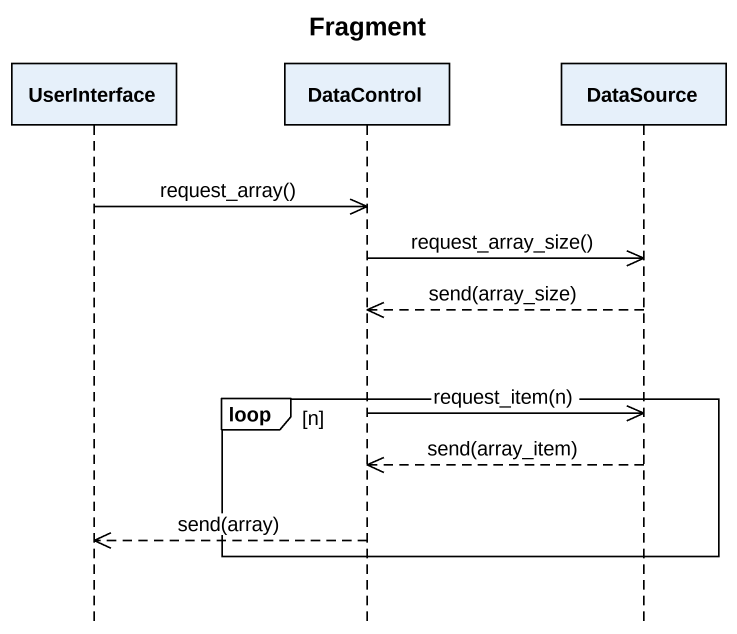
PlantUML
@startuml
title Fragment
hide footbox
participant UserInterface
participant DataControl
participant DataSource

UserInterface ->> DataControl : request_array()
DataControl ->> DataSource : request_array_size()
DataSource -->> DataControl : send(array_size)
loop n
  DataControl ->> DataSource : request_item(n)
  DataSource -->> DataControl : send(array_item)
  DataControl -->> UserInterface : send(array)
end
@enduml
